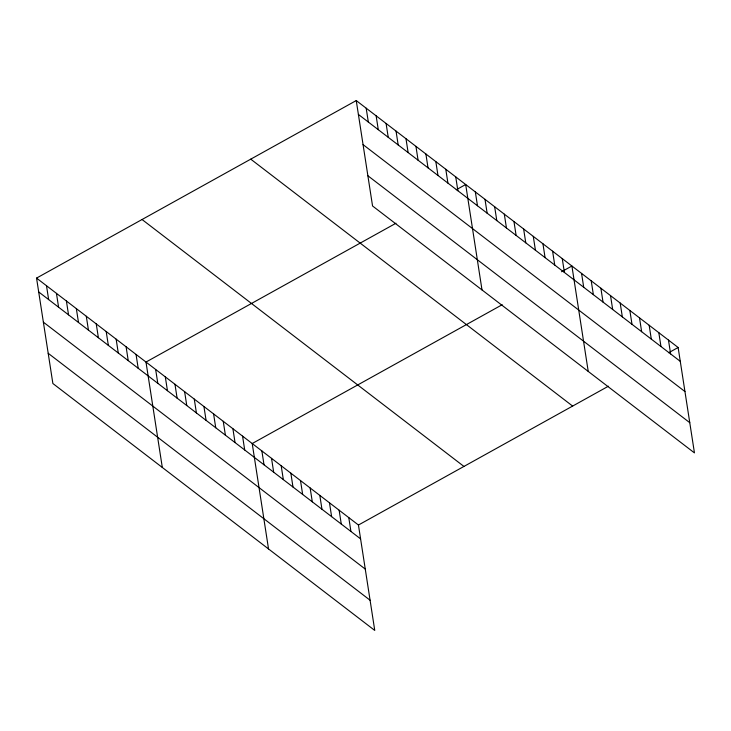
<?xml version="1.0" encoding="UTF-8"?>
<svg xmlns="http://www.w3.org/2000/svg" width="731" height="731" viewBox="0 0 731 731"><rect width="100%" height="100%" fill="white"/><g stroke="black" fill="none" stroke-linecap="round" stroke-linejoin="round"><path stroke-width="1.1" d="M36.55 278.1L358.446 525.022L374.756 630.433L52.87 383.51L36.55 278.1L356.244 100.567L678.13 347.49L694.45 452.9L372.554 205.978L356.244 100.567M395.983 223.229L145.99 362.055L162.309 467.465M456.263 189.749L465.684 184.523L482.003 289.933M502.206 304.717L252.213 443.534L268.533 548.944M561.545 271.758L571.907 266.011L588.227 371.412M358.446 525.022L608.43 386.196M668.71 352.726L678.13 347.49M358.382 114.42L680.278 361.342M363.06 144.628L684.956 391.551M367.885 175.76L689.772 422.682M250.742 159.157L572.638 406.08M142.052 219.519L463.938 466.433M38.697 291.952L360.584 538.875M43.376 322.161L365.262 569.083M48.191 353.292L370.078 600.215M668.472 340.079L670.619 353.932M658.823 332.678L660.961 346.521M649.165 325.268L651.303 339.12M639.506 317.857L641.644 331.71M629.848 310.456L631.995 324.299M620.19 303.045L622.337 316.889M610.531 295.635L612.679 309.487M600.882 288.233L603.02 302.077M591.224 280.823L593.362 294.666M581.565 273.412L583.713 287.265M562.249 258.6L564.396 272.444M552.59 251.19L554.738 265.042M542.941 243.779L545.079 257.632M533.283 236.378L535.421 250.221M523.624 228.967L525.772 242.82M513.966 221.557L516.113 235.409M504.308 214.156L506.455 227.999M494.649 206.745L496.797 220.598M485 199.335L487.138 213.187M475.342 191.933L477.48 205.776M455.733 176.893L457.88 190.736M445.782 169.263L447.929 183.106M435.831 161.624L437.979 175.477M425.89 153.994L428.028 167.847M415.939 146.364L418.077 160.208M405.988 138.735L408.136 152.578M396.038 131.096L398.185 144.948M386.087 123.466L388.234 137.318M376.136 115.836L378.283 129.679M366.185 108.197L368.333 122.05M348.788 517.612L350.926 531.464M339.129 510.211L341.276 524.054M329.471 502.8L331.618 516.643M319.812 495.39L321.96 509.242M310.154 487.988L312.301 501.832M300.505 480.578L302.643 494.421M290.847 473.167L292.985 487.02M281.188 465.766L283.336 479.609M271.53 458.355L273.677 472.199M261.872 450.945L264.019 464.797M242.564 436.133L244.702 449.976M232.906 428.722L235.044 442.575M223.247 421.312L225.395 435.164M213.589 413.91L215.736 427.754M203.931 406.5L206.078 420.352M194.272 399.089L196.42 412.942M184.623 391.688L186.761 405.531M174.965 384.278L177.103 398.13M165.307 376.867L167.454 390.719M155.648 369.466L157.795 383.309M136.048 354.425L138.186 368.269M126.097 346.786L128.236 360.639M116.147 339.157L118.285 353.009M106.196 331.527L108.343 345.37M96.245 323.897L98.393 337.74M86.295 316.258L88.442 330.11M76.344 308.628L78.491 322.481M66.402 300.998L68.54 314.842M56.451 293.369L58.59 307.212M46.501 285.73L48.639 299.582"/></g></svg>
